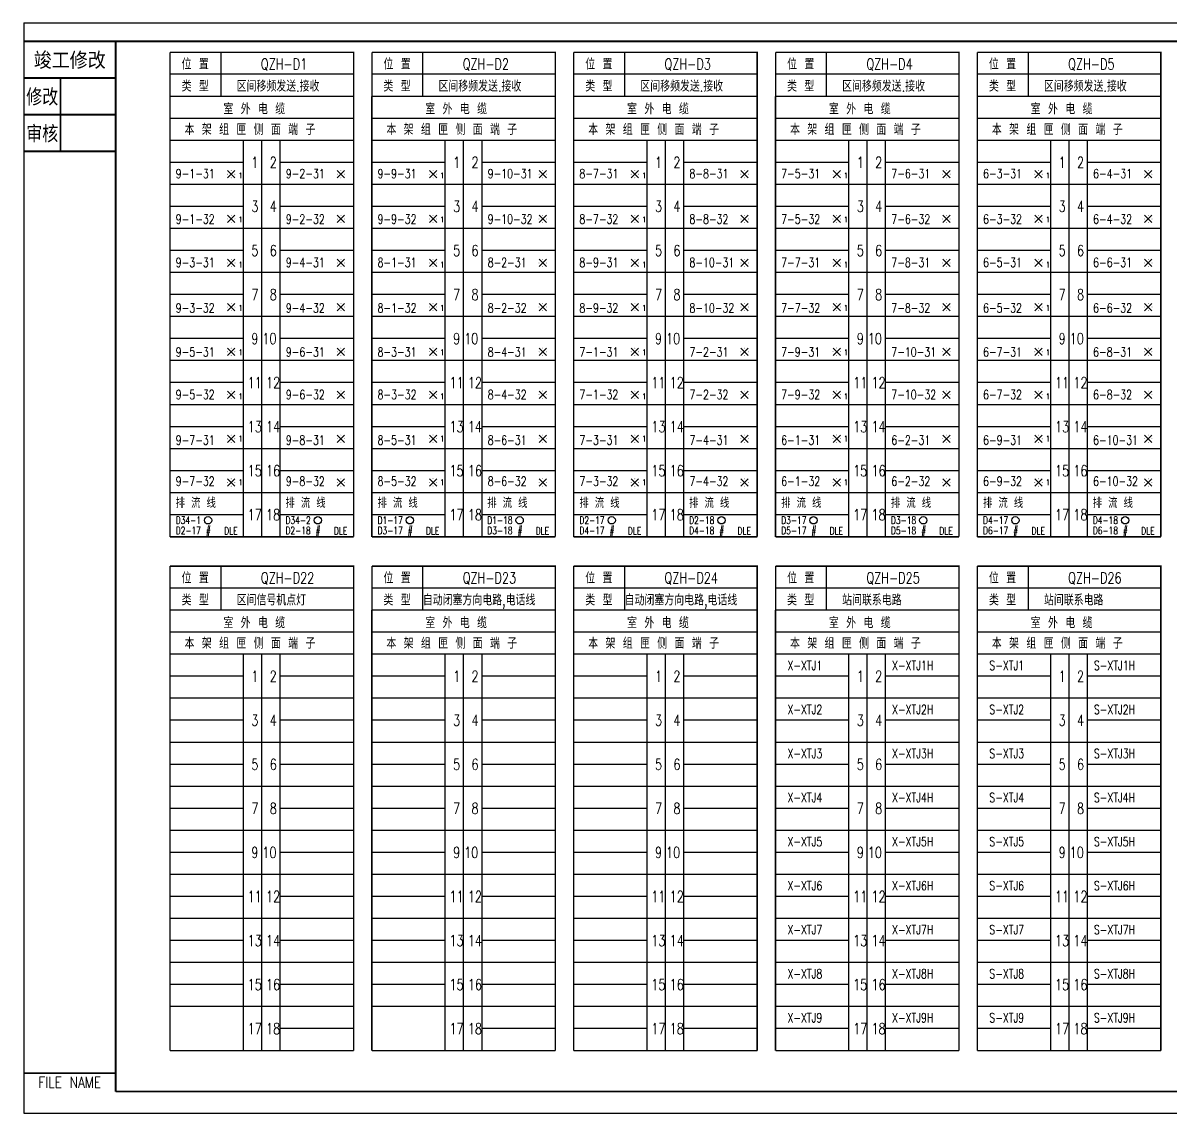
# Model space of a CAD drawing. Extents: x -40 to 1169, y -17 to 280.
# Drawn here: x -40.1 to 272.5, y -17 to 280 of the extents above; entities that cross this region are included whole.
import ezdxf
from ezdxf.enums import TextEntityAlignment as Align

# ---------------------------------------------------------------- set-up
doc = ezdxf.new("R2010")
doc.units = 0
doc.linetypes.add('0', pattern=[0])
doc.layers.get('0').update_dxf_attribs({"linetype": 'CONTINUOUS'})
doc.layers.add('1', color=1, linetype='0')
doc.layers.add('DEFINE', color=7, linetype='CONTINUOUS')
doc.styles.add('CHINESE', font='SimSun.ttf', dxfattribs={"width": 0.9})
doc.styles.get("Standard").update_dxf_attribs({"font": 'txt.shx', "bigfont": 'hztxt.shx'})

# ---------------------------------------------------------------- blocks, each defined once
blk = doc.blocks.new('A$C060306BD')
at = {"width": 0.75}
for p in [(-0.72, 0.5), (54.28, 0.5)]:
    blk.add_text('自动闭塞方向电路,电话线', height=3, dxfattribs=at).set_placement(p)
blk = doc.blocks.new('F')
for p, q in [((1, 1), (-1, -1)), ((-1, 1), (1, -1))]:
    blk.add_line(p, q)
at = {"const_width": 0.1}
for points in [[(-1.05, 0, 1), (-0.95, 0, 1)], [(-0.05, 1, 1), (0.05, 1, 1)], [(0.95, 0, 1), (1.05, 0, 1)], [(-0.05, -1, 1), (0.05, -1, 1)]]:
    blk.add_lwpolyline(points, format="xyb", close=True, dxfattribs=at)

msp = doc.modelspace()

# ---------------------------------------------------------------- linework, layer by layer
for p, q in [((-39.85, 280), (1168.75, 280)), ((-39.85, 280), (-39.85, -17)), ((13.9, 260), (13.9, 272)), ((68.9, 260), (68.9, 272)), ((123.9, 260), (123.9, 272)), ((178.9, 260), (178.9, 272)), ((233.9, 260), (233.9, 272)), ((20, 140), (20, 248)), ((25, 140), (25, 248)), ((30, 140), (30, 248)), ((75, 140), (75, 248)), ((80, 140), (80, 248)), ((85, 140), (85, 248)), ((130, 140), (130, 248)), ((135, 140), (135, 248)), ((140, 140), (140, 248)), ((185, 140), (185, 248)), ((190, 140), (190, 248)), ((195, 140), (195, 248)), ((240, 140), (240, 248)), ((245, 140), (245, 248)), ((250, 140), (250, 248)), ((20, 242), (0, 242)), ((50, 242), (30, 242)), ((75, 242), (55, 242)), ((105, 242), (85, 242)), ((130, 242), (110, 242)), ((160, 242), (140, 242)), ((185, 242), (165, 242)), ((215, 242), (195, 242)), ((240, 242), (220, 242)), ((270, 242), (250, 242)), ((20, 230), (0, 230)), ((50, 230), (30, 230)), ((75, 230), (55, 230)), ((105, 230), (85, 230)), ((130, 230), (110, 230)), ((160, 230), (140, 230)), ((185, 230), (165, 230)), ((215, 230), (195, 230)), ((240, 230), (220, 230)), ((270, 230), (250, 230)), ((20, 218), (0, 218)), ((50, 218), (30, 218)), ((75, 218), (55, 218)), ((105, 218), (85, 218)), ((130, 218), (110, 218)), ((160, 218), (140, 218)), ((185, 218), (165, 218)), ((215, 218), (195, 218)), ((240, 218), (220, 218)), ((270, 218), (250, 218)), ((20, 206), (0, 206)), ((50, 206), (30, 206)), ((75, 206), (55, 206)), ((105, 206), (85, 206)), ((130, 206), (110, 206)), ((160, 206), (140, 206)), ((185, 206), (165, 206)), ((215, 206), (195, 206)), ((240, 206), (220, 206)), ((270, 206), (250, 206)), ((20, 194), (0, 194)), ((50, 194), (30, 194)), ((75, 194), (55, 194)), ((105, 194), (85, 194)), ((130, 194), (110, 194)), ((160, 194), (140, 194)), ((185, 194), (165, 194)), ((215, 194), (195, 194)), ((240, 194), (220, 194)), ((270, 194), (250, 194)), ((20, 182), (0, 182)), ((50, 182), (30, 182)), ((75, 182), (55, 182)), ((105, 182), (85, 182)), ((130, 182), (110, 182)), ((160, 182), (140, 182)), ((185, 182), (165, 182)), ((215, 182), (195, 182)), ((240, 182), (220, 182)), ((270, 182), (250, 182)), ((20, 170), (0, 170)), ((50, 170), (30, 170)), ((75, 170), (55, 170)), ((105, 170), (85, 170)), ((130, 170), (110, 170)), ((160, 170), (140, 170)), ((185, 170), (165, 170)), ((215, 170), (195, 170)), ((240, 170), (220, 170)), ((270, 170), (250, 170)), ((20, 158), (0, 158)), ((50, 158), (30, 158)), ((75, 158), (55, 158)), ((105, 158), (85, 158)), ((130, 158), (110, 158)), ((160, 158), (140, 158)), ((185, 158), (165, 158)), ((215, 158), (195, 158)), ((240, 158), (220, 158)), ((270, 158), (250, 158)), ((20, 146), (0, 146)), ((50, 146), (30, 146)), ((75, 146), (55, 146)), ((105, 146), (85, 146)), ((130, 146), (110, 146)), ((160, 146), (140, 146)), ((185, 146), (165, 146)), ((215, 146), (195, 146)), ((240, 146), (220, 146)), ((270, 146), (250, 146)), ((13.9, 120), (13.9, 132)), ((68.9, 120), (68.9, 132)), ((123.9, 120), (123.9, 132)), ((178.9, 120), (178.9, 132)), ((233.9, 120), (233.9, 132)), ((20, 0), (20, 108)), ((25, 0), (25, 108)), ((30, 0), (30, 108)), ((75, 0), (75, 108)), ((80, 0), (80, 108)), ((85, 0), (85, 108)), ((130, 0), (130, 108)), ((135, 0), (135, 108)), ((140, 0), (140, 108)), ((185, 0), (185, 108)), ((190, 0), (190, 108)), ((195, 0), (195, 108)), ((240, 0), (240, 108)), ((245, 0), (245, 108)), ((250, 0), (250, 108)), ((20, 102), (0, 102)), ((50, 102), (30, 102)), ((75, 102), (55, 102)), ((105, 102), (85, 102)), ((130, 102), (110, 102)), ((160, 102), (140, 102)), ((185, 102), (165, 102)), ((215, 102), (195, 102)), ((240, 102), (220, 102)), ((270, 102), (250, 102)), ((20, 90), (0, 90)), ((50, 90), (30, 90)), ((75, 90), (55, 90)), ((105, 90), (85, 90)), ((130, 90), (110, 90)), ((160, 90), (140, 90)), ((185, 90), (165, 90)), ((215, 90), (195, 90)), ((240, 90), (220, 90)), ((270, 90), (250, 90)), ((20, 78), (0, 78)), ((50, 78), (30, 78)), ((75, 78), (55, 78)), ((105, 78), (85, 78)), ((130, 78), (110, 78)), ((160, 78), (140, 78)), ((185, 78), (165, 78)), ((215, 78), (195, 78)), ((240, 78), (220, 78)), ((270, 78), (250, 78)), ((20, 66), (0, 66)), ((50, 66), (30, 66)), ((75, 66), (55, 66)), ((105, 66), (85, 66)), ((130, 66), (110, 66)), ((160, 66), (140, 66)), ((185, 66), (165, 66)), ((215, 66), (195, 66)), ((240, 66), (220, 66)), ((270, 66), (250, 66)), ((20, 54), (0, 54)), ((50, 54), (30, 54)), ((75, 54), (55, 54)), ((105, 54), (85, 54)), ((130, 54), (110, 54)), ((160, 54), (140, 54)), ((185, 54), (165, 54)), ((215, 54), (195, 54)), ((240, 54), (220, 54)), ((270, 54), (250, 54)), ((20, 42), (0, 42)), ((50, 42), (30, 42)), ((75, 42), (55, 42)), ((105, 42), (85, 42)), ((130, 42), (110, 42)), ((160, 42), (140, 42)), ((185, 42), (165, 42)), ((215, 42), (195, 42)), ((240, 42), (220, 42)), ((270, 42), (250, 42)), ((20, 30), (0, 30)), ((50, 30), (30, 30)), ((75, 30), (55, 30)), ((105, 30), (85, 30)), ((130, 30), (110, 30)), ((160, 30), (140, 30)), ((185, 30), (165, 30)), ((215, 30), (195, 30)), ((240, 30), (220, 30)), ((270, 30), (250, 30)), ((20, 18), (0, 18)), ((50, 18), (30, 18)), ((75, 18), (55, 18)), ((105, 18), (85, 18)), ((130, 18), (110, 18)), ((160, 18), (140, 18)), ((185, 18), (165, 18)), ((215, 18), (195, 18)), ((240, 18), (220, 18)), ((270, 18), (250, 18)), ((50, 6), (30, 6)), ((105, 6), (85, 6)), ((130, 6), (110, 6)), ((160, 6), (140, 6)), ((185, 6), (165, 6)), ((215, 6), (195, 6)), ((240, 6), (220, 6)), ((270, 6), (250, 6)), ((-39.85, -17), (1168.75, -17))]:
    msp.add_line(p, q)
at = {"const_width": 0.5}
for points in [[(-39.85, 275), (-14.85, 275)], [(-39.85, 265), (-14.85, 265)], [(-39.85, 255), (-14.85, 255)], [(-39.85, 245), (-14.85, 245)], [(-39.85, -6.13), (-14.85, -6.13)]]:
    msp.add_lwpolyline(points, dxfattribs=at)
at = {"flags": 128}
for points, const_width in [([(-14.85, 275), (1163.32, 275)], 0.5), ([(-14.85, 275), (-14.85, -11.13)], 0.5), ([(0, 140), (0, 272)], 0.4), ([(55, 140), (55, 272)], 0.4), ([(110, 140), (110, 272)], 0.4), ([(165, 140), (165, 272)], 0.4), ([(220, 140), (220, 272)], 0.4), ([(0, 0), (0, 132)], 0.4), ([(55, 0), (55, 132)], 0.4), ([(110, 0), (110, 132)], 0.4), ([(165, 0), (165, 132)], 0.4), ([(220, 0), (220, 132)], 0.4), ([(983.32, -11.13), (-14.85, -11.13)], 0.5)]:
    msp.add_lwpolyline(points, dxfattribs=dict(at, const_width=const_width))
at = {"color": 7, "const_width": 0.5}
msp.add_lwpolyline([(-29.85, 245), (-29.85, 265)], dxfattribs=at)
for centre in [(10.35, 144.5), (40.25, 144.5), (65.35, 144.5), (95.25, 144.5), (120.35, 144.5), (150.25, 144.5), (175.35, 144.5), (205.25, 144.5), (230.35, 144.5), (260.25, 144.5)]:
    msp.add_circle(centre, 1)
at = {"layer": '1', "color": 7}
for p, q in [((50, 266), (0, 266)), ((105, 266), (55, 266)), ((160, 266), (110, 266)), ((215, 266), (165, 266)), ((270, 266), (220, 266)), ((50, 260), (0, 260)), ((105, 260), (55, 260)), ((160, 260), (110, 260)), ((215, 260), (165, 260)), ((270, 260), (220, 260)), ((50, 254), (0, 254)), ((105, 254), (55, 254)), ((160, 254), (110, 254)), ((215, 254), (165, 254)), ((270, 254), (220, 254)), ((50, 248), (0, 248)), ((105, 248), (55, 248)), ((160, 248), (110, 248)), ((215, 248), (165, 248)), ((270, 248), (220, 248)), ((50, 236), (0, 236)), ((105, 236), (55, 236)), ((160, 236), (110, 236)), ((215, 236), (165, 236)), ((270, 236), (220, 236)), ((50, 224), (0, 224)), ((105, 224), (55, 224)), ((160, 224), (110, 224)), ((215, 224), (165, 224)), ((270, 224), (220, 224)), ((50, 212), (0, 212)), ((105, 212), (55, 212)), ((160, 212), (110, 212)), ((215, 212), (165, 212)), ((270, 212), (220, 212)), ((50, 200), (0, 200)), ((105, 200), (55, 200)), ((160, 200), (110, 200)), ((215, 200), (165, 200)), ((270, 200), (220, 200)), ((50, 188), (0, 188)), ((105, 188), (55, 188)), ((160, 188), (110, 188)), ((215, 188), (165, 188)), ((270, 188), (220, 188)), ((50, 176), (0, 176)), ((105, 176), (55, 176)), ((160, 176), (110, 176)), ((215, 176), (165, 176)), ((270, 176), (220, 176)), ((50, 164), (0, 164)), ((105, 164), (55, 164)), ((160, 164), (110, 164)), ((215, 164), (165, 164)), ((270, 164), (220, 164)), ((50, 152), (0, 152)), ((105, 152), (55, 152)), ((160, 152), (110, 152)), ((215, 152), (165, 152)), ((270, 152), (220, 152)), ((50, 126), (0, 126)), ((105, 126), (55, 126)), ((160, 126), (110, 126)), ((215, 126), (165, 126)), ((270, 126), (220, 126)), ((50, 120), (0, 120)), ((105, 120), (55, 120)), ((160, 120), (110, 120)), ((215, 120), (165, 120)), ((270, 120), (220, 120)), ((50, 114), (0, 114)), ((105, 114), (55, 114)), ((160, 114), (110, 114)), ((215, 114), (165, 114)), ((270, 114), (220, 114)), ((50, 108), (0, 108)), ((105, 108), (55, 108)), ((160, 108), (110, 108)), ((215, 108), (165, 108)), ((270, 108), (220, 108)), ((50, 96), (0, 96)), ((105, 96), (55, 96)), ((160, 96), (110, 96)), ((215, 96), (165, 96)), ((270, 96), (220, 96)), ((50, 84), (0, 84)), ((105, 84), (55, 84)), ((160, 84), (110, 84)), ((215, 84), (165, 84)), ((270, 84), (220, 84)), ((50, 72), (0, 72)), ((105, 72), (55, 72)), ((160, 72), (110, 72)), ((215, 72), (165, 72)), ((270, 72), (220, 72)), ((50, 60), (0, 60)), ((105, 60), (55, 60)), ((160, 60), (110, 60)), ((215, 60), (165, 60)), ((270, 60), (220, 60)), ((50, 48), (0, 48)), ((105, 48), (55, 48)), ((160, 48), (110, 48)), ((215, 48), (165, 48)), ((270, 48), (220, 48)), ((50, 36), (0, 36)), ((105, 36), (55, 36)), ((160, 36), (110, 36)), ((215, 36), (165, 36)), ((270, 36), (220, 36)), ((50, 24), (0, 24)), ((105, 24), (55, 24)), ((160, 24), (110, 24)), ((215, 24), (165, 24)), ((270, 24), (220, 24)), ((50, 12), (0, 12)), ((105, 12), (55, 12)), ((160, 12), (110, 12)), ((215, 12), (165, 12)), ((270, 12), (220, 12))]:
    msp.add_line(p, q, dxfattribs=at)
at = {"layer": '1'}
for p, q in [((0, 140), (0, 260)), ((0, 140), (0, 260)), ((55, 140), (55, 260)), ((55, 140), (55, 260)), ((110, 140), (110, 260)), ((110, 140), (110, 260)), ((165, 140), (165, 260)), ((165, 140), (165, 260)), ((220, 140), (220, 260)), ((220, 140), (220, 260)), ((0, 0), (0, 120)), ((0, 0), (0, 120)), ((55, 0), (55, 120)), ((55, 0), (55, 120)), ((110, 0), (110, 120)), ((110, 0), (110, 120)), ((165, 0), (165, 120)), ((165, 0), (165, 120)), ((220, 0), (220, 120)), ((220, 0), (220, 120))]:
    msp.add_line(p, q, dxfattribs=at)
at = {"layer": '1', "color": 7, "const_width": 0.4, "flags": 128}
for points in [[(50, 140), (50, 272), (0, 272)], [(105, 140), (105, 272), (55, 272)], [(160, 140), (160, 272), (110, 272)], [(215, 140), (215, 272), (165, 272)], [(270, 140), (270, 272), (220, 272)], [(50, 140), (0, 140)], [(105, 140), (55, 140)], [(160, 140), (110, 140)], [(215, 140), (165, 140)], [(270, 140), (220, 140)], [(50, 0), (50, 132), (0, 132)], [(105, 0), (105, 132), (55, 132)], [(160, 0), (160, 132), (110, 132)], [(215, 0), (215, 132), (165, 132)], [(270, 0), (270, 132), (220, 132)], [(50, 0), (0, 0)], [(105, 0), (55, 0)], [(160, 0), (110, 0)], [(215, 0), (165, 0)], [(270, 0), (220, 0)]]:
    msp.add_lwpolyline(points, dxfattribs=at)

# ---------------------------------------------------------------- block references
for p in [(16.65, 238.8), (46.55, 238.8), (71.65, 238.8), (101.55, 238.8), (126.65, 238.8), (156.55, 238.8), (181.65, 238.8), (211.55, 238.8), (236.65, 238.8), (266.55, 238.8), (16.65, 226.6), (46.55, 226.6), (71.65, 226.6), (101.55, 226.6), (126.65, 226.6), (156.55, 226.6), (181.65, 226.6), (211.55, 226.6), (236.65, 226.6), (266.55, 226.6), (16.65, 214.6), (46.55, 214.6), (71.65, 214.6), (101.55, 214.6), (126.65, 214.6), (156.55, 214.6), (181.65, 214.6), (211.55, 214.6), (236.65, 214.6), (266.55, 214.6), (16.65, 202.6), (46.55, 202.6), (71.65, 202.6), (101.55, 202.6), (126.65, 202.6), (156.55, 202.6), (181.65, 202.6), (211.55, 202.6), (236.65, 202.6), (266.55, 202.6), (16.65, 190.4), (46.55, 190.4), (71.65, 190.4), (101.55, 190.4), (126.65, 190.4), (156.55, 190.4), (181.65, 190.4), (211.55, 190.4), (236.65, 190.4), (266.55, 190.4), (16.65, 178.7), (46.55, 178.7), (71.65, 178.7), (101.55, 178.7), (126.65, 178.7), (156.55, 178.7), (181.65, 178.7), (211.55, 178.7), (236.65, 178.7), (266.55, 178.7), (16.65, 166.7), (46.55, 166.7), (71.65, 166.7), (101.55, 166.7), (126.65, 166.7), (156.55, 166.7), (181.65, 166.7), (211.55, 166.7), (236.65, 166.7), (266.55, 166.7), (16.65, 154.8), (46.55, 154.8), (71.65, 154.8), (101.55, 154.8), (126.65, 154.8), (156.55, 154.8), (181.65, 154.8), (211.55, 154.8), (236.65, 154.8), (266.55, 154.8)]:
    msp.add_blockref('F', p)
at = {"layer": 'DEFINE'}
msp.add_blockref('A$C060306BD', (69.6, 120.8), dxfattribs=at)

# ---------------------------------------------------------------- texts
at = {"style": 'CHINESE'}
for s, width, p in [('竣工修改', 0.9, (-27.35, 270)), ('修改', 0.8, (-34.85, 260)), ('审核', 0.8, (-34.85, 250))]:
    msp.add_text(s, height=4, dxfattribs=dict(at, width=width)).set_placement(p, align=Align.MIDDLE)
for s, height, width, p in [('位 置', 3, 0.75, (3.14, 267.3)), ('位 置', 3, 0.75, (58.14, 267.3)), ('位 置', 3, 0.75, (113.14, 267.3)), ('位 置', 3, 0.75, (168.14, 267.3)), ('位 置', 3, 0.75, (223.14, 267.3)), ('类 型', 3, 0.75, (3.14, 261.3)), ('区间移频发送.接收', 3, 0.75, (18.14, 261.3)), ('类 型', 3, 0.75, (58.14, 261.3)), ('区间移频发送.接收', 3, 0.75, (73.14, 261.3)), ('类 型', 3, 0.75, (113.14, 261.3)), ('区间移频发送.接收', 3, 0.75, (128.14, 261.3)), ('类 型', 3, 0.75, (168.14, 261.3)), ('区间移频发送.接收', 3, 0.75, (183.14, 261.3)), ('类 型', 3, 0.75, (223.14, 261.3)), ('区间移频发送.接收', 3, 0.75, (238.14, 261.3)), ('室 外 电 缆', 3, 0.75, (14.54, 255.1)), ('室 外 电 缆', 3, 0.75, (69.54, 255.1)), ('室 外 电 缆', 3, 0.75, (124.54, 255.1)), ('室 外 电 缆', 3, 0.75, (179.54, 255.1)), ('室 外 电 缆', 3, 0.75, (234.54, 255.1)), ('本 架 组 匣 侧 面 端 子', 3, 0.75, (3.94, 249.5)), ('本 架 组 匣 侧 面 端 子', 3, 0.75, (58.94, 249.5)), ('本 架 组 匣 侧 面 端 子', 3, 0.75, (113.94, 249.5)), ('本 架 组 匣 侧 面 端 子', 3, 0.75, (168.94, 249.5)), ('本 架 组 匣 侧 面 端 子', 3, 0.75, (223.94, 249.5)), ('1', 3, 0.75, (22.14, 240.5)), ('2', 3, 0.75, (27.14, 240.5)), ('1', 3, 0.75, (77.14, 240.5)), ('2', 3, 0.75, (82.14, 240.5)), ('1', 3, 0.75, (132.14, 240.5)), ('2', 3, 0.75, (137.14, 240.5)), ('1', 3, 0.75, (187.14, 240.5)), ('2', 3, 0.75, (192.14, 240.5)), ('1', 3, 0.75, (242.14, 240.5)), ('2', 3, 0.75, (247.14, 240.5)), ('9-1-31', 2.5, 0.75, (1.54, 237.7)), ('1', 1.5, 0.7, (18.64, 237.7)), ('9-2-31', 2.5, 0.75, (31.54, 237.7)), ('9-9-31', 2.5, 0.75, (56.54, 237.7)), ('1', 1.5, 0.7, (73.64, 237.7)), ('9-10-31', 2.5, 0.75, (86.54, 237.7)), ('8-7-31', 2.5, 0.75, (111.54, 237.7)), ('1', 1.5, 0.7, (128.64, 237.7)), ('8-8-31', 2.5, 0.75, (141.54, 237.7)), ('7-5-31', 2.5, 0.75, (166.54, 237.7)), ('1', 1.5, 0.7, (183.64, 237.7)), ('7-6-31', 2.5, 0.75, (196.54, 237.7)), ('6-3-31', 2.5, 0.75, (221.54, 237.7)), ('1', 1.5, 0.7, (238.64, 237.7)), ('6-4-31', 2.5, 0.75, (251.54, 237.7)), ('3', 3, 0.75, (22.14, 228.5)), ('4', 3, 0.75, (27.14, 228.5)), ('3', 3, 0.75, (77.14, 228.5)), ('4', 3, 0.75, (82.14, 228.5)), ('3', 3, 0.75, (132.14, 228.5)), ('4', 3, 0.75, (137.14, 228.5)), ('3', 3, 0.75, (187.14, 228.5)), ('4', 3, 0.75, (192.14, 228.5)), ('3', 3, 0.75, (242.14, 228.5)), ('4', 3, 0.75, (247.14, 228.5)), ('9-1-32', 2.5, 0.75, (1.54, 225.3)), ('1', 1.5, 0.7, (18.64, 225.7)), ('9-2-32', 2.5, 0.75, (31.54, 225.3)), ('9-9-32', 2.5, 0.75, (56.54, 225.3)), ('1', 1.5, 0.7, (73.64, 225.7)), ('9-10-32', 2.5, 0.75, (86.54, 225.3)), ('8-7-32', 2.5, 0.75, (111.54, 225.3)), ('1', 1.5, 0.7, (128.64, 225.7)), ('8-8-32', 2.5, 0.75, (141.54, 225.3)), ('7-5-32', 2.5, 0.75, (166.54, 225.3)), ('1', 1.5, 0.7, (183.64, 225.7)), ('7-6-32', 2.5, 0.75, (196.54, 225.3)), ('6-3-32', 2.5, 0.75, (221.54, 225.3)), ('1', 1.5, 0.7, (238.64, 225.7)), ('6-4-32', 2.5, 0.75, (251.54, 225.3)), ('5', 3, 0.75, (22.14, 216.5)), ('6', 3, 0.75, (27.14, 216.5)), ('5', 3, 0.75, (77.14, 216.5)), ('6', 3, 0.75, (82.14, 216.5)), ('5', 3, 0.75, (132.14, 216.5)), ('6', 3, 0.75, (137.14, 216.5)), ('5', 3, 0.75, (187.14, 216.5)), ('6', 3, 0.75, (192.14, 216.5)), ('5', 3, 0.75, (242.14, 216.5)), ('6', 3, 0.75, (247.14, 216.5)), ('9-3-31', 2.5, 0.75, (1.54, 213.5)), ('9-4-31', 2.5, 0.75, (31.54, 213.5)), ('8-1-31', 2.5, 0.75, (56.54, 213.5)), ('8-2-31', 2.5, 0.75, (86.54, 213.5)), ('8-9-31', 2.5, 0.75, (111.54, 213.5)), ('8-10-31', 2.5, 0.75, (141.54, 213.5)), ('7-7-31', 2.5, 0.75, (166.54, 213.5)), ('7-8-31', 2.5, 0.75, (196.54, 213.5)), ('6-5-31', 2.5, 0.75, (221.54, 213.5)), ('6-6-31', 2.5, 0.75, (251.54, 213.5)), ('1', 1.5, 0.7, (18.64, 213.4)), ('1', 1.5, 0.7, (73.64, 213.4)), ('1', 1.5, 0.7, (128.64, 213.4)), ('1', 1.5, 0.7, (183.64, 213.4)), ('1', 1.5, 0.7, (238.64, 213.4)), ('7', 3, 0.75, (22.14, 204.5)), ('8', 3, 0.75, (27.14, 204.5)), ('7', 3, 0.75, (77.14, 204.5)), ('8', 3, 0.75, (82.14, 204.5)), ('7', 3, 0.75, (132.14, 204.5)), ('8', 3, 0.75, (137.14, 204.5)), ('7', 3, 0.75, (187.14, 204.5)), ('8', 3, 0.75, (192.14, 204.5)), ('7', 3, 0.75, (242.14, 204.5)), ('8', 3, 0.75, (247.14, 204.5)), ('9-3-32', 2.5, 0.75, (1.54, 201.1)), ('9-4-32', 2.5, 0.75, (31.54, 201.1)), ('8-1-32', 2.5, 0.75, (56.54, 201.1)), ('8-2-32', 2.5, 0.75, (86.54, 201.1)), ('8-9-32', 2.5, 0.75, (111.54, 201.1)), ('8-10-32', 2.5, 0.75, (141.54, 201.1)), ('7-7-32', 2.5, 0.75, (166.54, 201.1)), ('7-8-32', 2.5, 0.75, (196.54, 201.1)), ('6-5-32', 2.5, 0.75, (221.54, 201.1)), ('6-6-32', 2.5, 0.75, (251.54, 201.1)), ('1', 1.5, 0.7, (18.64, 201.6)), ('1', 1.5, 0.7, (73.64, 201.6)), ('1', 1.5, 0.7, (128.64, 201.6)), ('1', 1.5, 0.7, (183.64, 201.6)), ('1', 1.5, 0.7, (238.64, 201.6)), ('9', 3, 0.75, (22.14, 192.5)), ('10', 3, 0.75, (25.14, 192.5)), ('9', 3, 0.75, (77.14, 192.5)), ('10', 3, 0.75, (80.14, 192.5)), ('9', 3, 0.75, (132.14, 192.5)), ('10', 3, 0.75, (135.14, 192.5)), ('9', 3, 0.75, (187.14, 192.5)), ('10', 3, 0.75, (190.14, 192.5)), ('9', 3, 0.75, (242.14, 192.5)), ('10', 3, 0.75, (245.14, 192.5)), ('9-5-31', 2.5, 0.75, (1.54, 189.1)), ('1', 1.5, 0.7, (18.64, 189.5)), ('9-6-31', 2.5, 0.75, (31.54, 189.1)), ('8-3-31', 2.5, 0.75, (56.54, 189.1)), ('1', 1.5, 0.7, (73.64, 189.5)), ('8-4-31', 2.5, 0.75, (86.54, 189.1)), ('7-1-31', 2.5, 0.75, (111.54, 189.1)), ('1', 1.5, 0.7, (128.64, 189.5)), ('7-2-31', 2.5, 0.75, (141.54, 189.1)), ('7-9-31', 2.5, 0.75, (166.54, 189.1)), ('1', 1.5, 0.7, (183.64, 189.5)), ('7-10-31', 2.5, 0.75, (196.54, 189.1)), ('6-7-31', 2.5, 0.75, (221.54, 189.1)), ('1', 1.5, 0.7, (238.64, 189.5)), ('6-8-31', 2.5, 0.75, (251.54, 189.1)), ('11', 3, 0.75, (21.14, 180.5)), ('12', 3, 0.75, (26.14, 180.5)), ('11', 3, 0.75, (76.14, 180.5)), ('12', 3, 0.75, (81.14, 180.5)), ('11', 3, 0.75, (131.14, 180.5)), ('12', 3, 0.75, (136.14, 180.5)), ('11', 3, 0.75, (186.14, 180.5)), ('12', 3, 0.75, (191.14, 180.5)), ('11', 3, 0.75, (241.14, 180.5)), ('12', 3, 0.75, (246.14, 180.5)), ('9-5-32', 2.5, 0.75, (1.54, 177.5)), ('1', 1.5, 0.7, (18.64, 177.5)), ('9-6-32', 2.5, 0.75, (31.54, 177.5)), ('8-3-32', 2.5, 0.75, (56.54, 177.5)), ('1', 1.5, 0.7, (73.64, 177.5)), ('8-4-32', 2.5, 0.75, (86.54, 177.5)), ('7-1-32', 2.5, 0.75, (111.54, 177.5)), ('1', 1.5, 0.7, (128.64, 177.5)), ('7-2-32', 2.5, 0.75, (141.54, 177.5)), ('7-9-32', 2.5, 0.75, (166.54, 177.5)), ('1', 1.5, 0.7, (183.64, 177.5)), ('7-10-32', 2.5, 0.75, (196.54, 177.5)), ('6-7-32', 2.5, 0.75, (221.54, 177.5)), ('1', 1.5, 0.7, (238.64, 177.5)), ('6-8-32', 2.5, 0.75, (251.54, 177.5)), ('13', 3, 0.75, (21.14, 168.5)), ('14', 3, 0.75, (26.14, 168.5)), ('13', 3, 0.75, (76.14, 168.5)), ('14', 3, 0.75, (81.14, 168.5)), ('13', 3, 0.75, (131.14, 168.5)), ('14', 3, 0.75, (136.14, 168.5)), ('13', 3, 0.75, (186.14, 168.5)), ('14', 3, 0.75, (191.14, 168.5)), ('13', 3, 0.75, (241.14, 168.5)), ('14', 3, 0.75, (246.14, 168.5)), ('9-7-31', 2.5, 0.75, (1.54, 165.1)), ('1', 1.5, 0.7, (18.64, 166)), ('9-8-31', 2.5, 0.75, (31.54, 165.1)), ('8-5-31', 2.5, 0.75, (56.54, 165.1)), ('1', 1.5, 0.7, (73.64, 166)), ('8-6-31', 2.5, 0.75, (86.54, 165.1)), ('7-3-31', 2.5, 0.75, (111.54, 165.1)), ('1', 1.5, 0.7, (128.64, 166)), ('7-4-31', 2.5, 0.75, (141.54, 165.1)), ('6-1-31', 2.5, 0.75, (166.54, 165.1)), ('1', 1.5, 0.7, (183.64, 166)), ('6-2-31', 2.5, 0.75, (196.54, 165.1)), ('6-9-31', 2.5, 0.75, (221.54, 165.1)), ('1', 1.5, 0.7, (238.64, 166)), ('6-10-31', 2.5, 0.75, (251.54, 165.1)), ('15', 3, 0.75, (21.14, 156.5)), ('16', 3, 0.75, (26.14, 156.5)), ('15', 3, 0.75, (76.14, 156.5)), ('16', 3, 0.75, (81.14, 156.5)), ('15', 3, 0.75, (131.14, 156.5)), ('16', 3, 0.75, (136.14, 156.5)), ('15', 3, 0.75, (186.14, 156.5)), ('16', 3, 0.75, (191.14, 156.5)), ('15', 3, 0.75, (241.14, 156.5)), ('16', 3, 0.75, (246.14, 156.5)), ('9-7-32', 2.5, 0.75, (1.54, 153.9)), ('9-8-32', 2.5, 0.75, (31.54, 153.9)), ('8-5-32', 2.5, 0.75, (56.54, 153.9)), ('8-6-32', 2.5, 0.75, (86.54, 153.9)), ('7-3-32', 2.5, 0.75, (111.54, 153.9)), ('7-4-32', 2.5, 0.75, (141.54, 153.9)), ('6-1-32', 2.5, 0.75, (166.54, 153.9)), ('6-2-32', 2.5, 0.75, (196.54, 153.9)), ('6-9-32', 2.5, 0.75, (221.54, 153.9)), ('6-10-32', 2.5, 0.75, (251.54, 153.9)), ('1', 1.5, 0.7, (18.64, 154.1)), ('1', 1.5, 0.7, (73.64, 154.1)), ('1', 1.5, 0.7, (128.64, 154.1)), ('1', 1.5, 0.7, (183.64, 154.1)), ('1', 1.5, 0.7, (238.64, 154.1)), ('排 流 线', 2.5, 0.75, (1.54, 147.9)), ('排 流 线', 2.5, 0.75, (31.44, 147.9)), ('排 流 线', 2.5, 0.75, (56.54, 147.9)), ('排 流 线', 2.5, 0.75, (86.44, 147.9)), ('排 流 线', 2.5, 0.75, (111.54, 147.9)), ('排 流 线', 2.5, 0.75, (141.44, 147.9)), ('排 流 线', 2.5, 0.75, (166.54, 147.9)), ('排 流 线', 2.5, 0.75, (196.44, 147.9)), ('排 流 线', 2.5, 0.75, (221.54, 147.9)), ('排 流 线', 2.5, 0.75, (251.44, 147.9)), ('17', 3, 0.75, (21.14, 144.5)), ('18', 3, 0.75, (26.14, 144.5)), ('17', 3, 0.75, (76.14, 144.5)), ('18', 3, 0.75, (81.14, 144.5)), ('17', 3, 0.75, (131.14, 144.5)), ('18', 3, 0.75, (136.14, 144.5)), ('17', 3, 0.75, (186.14, 144.5)), ('18', 3, 0.75, (191.14, 144.5)), ('17', 3, 0.75, (241.14, 144.5)), ('18', 3, 0.75, (246.14, 144.5)), ('D34-1', 2, 0.75, (1.54, 143.5)), ('D34-2', 2, 0.75, (31.44, 143.5)), ('D1-17', 2, 0.75, (56.54, 143.5)), ('D1-18', 2, 0.75, (86.44, 143.5)), ('D2-17', 2, 0.75, (111.54, 143.5)), ('D2-18', 2, 0.75, (141.44, 143.5)), ('D3-17', 2, 0.75, (166.54, 143.5)), ('D3-18', 2, 0.75, (196.44, 143.5)), ('D4-17', 2, 0.75, (221.54, 143.5)), ('D4-18', 2, 0.75, (251.44, 143.5)), ('D2-17 #', 2, 0.75, (1.54, 140.7)), ('DLE', 2, 0.75, (14.74, 140.6)), ('D2-18 #', 2, 0.75, (31.44, 140.7)), ('DLE', 2, 0.75, (44.64, 140.6)), ('D3-17 #', 2, 0.75, (56.54, 140.7)), ('DLE', 2, 0.75, (69.74, 140.6)), ('D3-18 #', 2, 0.75, (86.44, 140.7)), ('DLE', 2, 0.75, (99.64, 140.6)), ('D4-17 #', 2, 0.75, (111.54, 140.7)), ('DLE', 2, 0.75, (124.74, 140.6)), ('D4-18 #', 2, 0.75, (141.44, 140.7)), ('DLE', 2, 0.75, (154.64, 140.6)), ('D5-17 #', 2, 0.75, (166.54, 140.7)), ('DLE', 2, 0.75, (179.74, 140.6)), ('D5-18 #', 2, 0.75, (196.44, 140.7)), ('DLE', 2, 0.75, (209.64, 140.6)), ('D6-17 #', 2, 0.75, (221.54, 140.7)), ('DLE', 2, 0.75, (234.74, 140.6)), ('D6-18 #', 2, 0.75, (251.44, 140.7)), ('DLE', 2, 0.75, (264.64, 140.6)), ('位 置', 3, 0.75, (3.14, 127.3)), ('位 置', 3, 0.75, (58.14, 127.3)), ('位 置', 3, 0.75, (113.14, 127.3)), ('位 置', 3, 0.75, (168.14, 127.3)), ('位 置', 3, 0.75, (223.14, 127.3)), ('类 型', 3, 0.75, (3.14, 121.3)), ('区间信号机点灯', 3, 0.75, (18.14, 121.3)), ('类 型', 3, 0.75, (58.14, 121.3)), ('类 型', 3, 0.75, (113.14, 121.3)), ('类 型', 3, 0.75, (168.14, 121.3)), ('站间联系电路', 3, 0.75, (183.14, 121.3)), ('类 型', 3, 0.75, (223.14, 121.3)), ('站间联系电路', 3, 0.75, (238.14, 121.3)), ('室 外 电 缆', 3, 0.75, (14.54, 115.1)), ('室 外 电 缆', 3, 0.75, (69.54, 115.1)), ('室 外 电 缆', 3, 0.75, (124.54, 115.1)), ('室 外 电 缆', 3, 0.75, (179.54, 115.1)), ('室 外 电 缆', 3, 0.75, (234.54, 115.1)), ('本 架 组 匣 侧 面 端 子', 3, 0.75, (3.94, 109.5)), ('本 架 组 匣 侧 面 端 子', 3, 0.75, (58.94, 109.5)), ('本 架 组 匣 侧 面 端 子', 3, 0.75, (113.94, 109.5)), ('本 架 组 匣 侧 面 端 子', 3, 0.75, (168.94, 109.5)), ('本 架 组 匣 侧 面 端 子', 3, 0.75, (223.94, 109.5)), ('1', 3, 0.75, (22.14, 100.5)), ('2', 3, 0.75, (27.14, 100.5)), ('1', 3, 0.75, (77.14, 100.5)), ('2', 3, 0.75, (82.14, 100.5)), ('1', 3, 0.75, (132.14, 100.5)), ('2', 3, 0.75, (137.14, 100.5)), ('X-XTJ1', 2.5, 0.75, (168.24, 103.7)), ('1', 3, 0.75, (187.14, 100.5)), ('2', 3, 0.75, (192.14, 100.5)), ('X-XTJ1H', 2.5, 0.75, (196.74, 103.7)), ('S-XTJ1', 2.5, 0.75, (223.24, 103.7)), ('1', 3, 0.75, (242.14, 100.5)), ('2', 3, 0.75, (247.14, 100.5)), ('S-XTJ1H', 2.5, 0.75, (251.74, 103.7)), ('X-XTJ2', 2.5, 0.75, (168.24, 91.7)), ('X-XTJ2H', 2.5, 0.75, (196.74, 91.7)), ('S-XTJ2', 2.5, 0.75, (223.24, 91.7)), ('S-XTJ2H', 2.5, 0.75, (251.74, 91.7)), ('3', 3, 0.75, (22.14, 88.5)), ('4', 3, 0.75, (27.14, 88.5)), ('3', 3, 0.75, (77.14, 88.5)), ('4', 3, 0.75, (82.14, 88.5)), ('3', 3, 0.75, (132.14, 88.5)), ('4', 3, 0.75, (137.14, 88.5)), ('3', 3, 0.75, (187.14, 88.5)), ('4', 3, 0.75, (192.14, 88.5)), ('3', 3, 0.75, (242.14, 88.5)), ('4', 3, 0.75, (247.14, 88.5)), ('X-XTJ3', 2.5, 0.75, (168.24, 79.7)), ('X-XTJ3H', 2.5, 0.75, (196.74, 79.7)), ('S-XTJ3', 2.5, 0.75, (223.24, 79.7)), ('S-XTJ3H', 2.5, 0.75, (251.74, 79.7)), ('5', 3, 0.75, (22.14, 76.5)), ('6', 3, 0.75, (27.14, 76.5)), ('5', 3, 0.75, (77.14, 76.5)), ('6', 3, 0.75, (82.14, 76.5)), ('5', 3, 0.75, (132.14, 76.5)), ('6', 3, 0.75, (137.14, 76.5)), ('5', 3, 0.75, (187.14, 76.5)), ('6', 3, 0.75, (192.14, 76.5)), ('5', 3, 0.75, (242.14, 76.5)), ('6', 3, 0.75, (247.14, 76.5)), ('X-XTJ4', 2.5, 0.75, (168.24, 67.7)), ('X-XTJ4H', 2.5, 0.75, (196.74, 67.7)), ('S-XTJ4', 2.5, 0.75, (223.24, 67.7)), ('S-XTJ4H', 2.5, 0.75, (251.74, 67.7)), ('7', 3, 0.75, (22.14, 64.5)), ('8', 3, 0.75, (27.14, 64.5)), ('7', 3, 0.75, (77.14, 64.5)), ('8', 3, 0.75, (82.14, 64.5)), ('7', 3, 0.75, (132.14, 64.5)), ('8', 3, 0.75, (137.14, 64.5)), ('7', 3, 0.75, (187.14, 64.5)), ('8', 3, 0.75, (192.14, 64.5)), ('7', 3, 0.75, (242.14, 64.5)), ('8', 3, 0.75, (247.14, 64.5)), ('X-XTJ5', 2.5, 0.75, (168.24, 55.7)), ('X-XTJ5H', 2.5, 0.75, (196.74, 55.7)), ('S-XTJ5', 2.5, 0.75, (223.24, 55.7)), ('S-XTJ5H', 2.5, 0.75, (251.74, 55.7)), ('9', 3, 0.75, (22.14, 52.5)), ('10', 3, 0.75, (25.14, 52.5)), ('9', 3, 0.75, (77.14, 52.5)), ('10', 3, 0.75, (80.14, 52.5)), ('9', 3, 0.75, (132.14, 52.5)), ('10', 3, 0.75, (135.14, 52.5)), ('9', 3, 0.75, (187.14, 52.5)), ('10', 3, 0.75, (190.14, 52.5)), ('9', 3, 0.75, (242.14, 52.5)), ('10', 3, 0.75, (245.14, 52.5)), ('X-XTJ6', 2.5, 0.75, (168.24, 43.7)), ('X-XTJ6H', 2.5, 0.75, (196.74, 43.7)), ('S-XTJ6', 2.5, 0.75, (223.24, 43.7)), ('S-XTJ6H', 2.5, 0.75, (251.74, 43.7)), ('11', 3, 0.75, (21.14, 40.5)), ('12', 3, 0.75, (26.14, 40.5)), ('11', 3, 0.75, (76.14, 40.5)), ('12', 3, 0.75, (81.14, 40.5)), ('11', 3, 0.75, (131.14, 40.5)), ('12', 3, 0.75, (136.14, 40.5)), ('11', 3, 0.75, (186.14, 40.5)), ('12', 3, 0.75, (191.14, 40.5)), ('11', 3, 0.75, (241.14, 40.5)), ('12', 3, 0.75, (246.14, 40.5)), ('13', 3, 0.75, (21.14, 28.5)), ('14', 3, 0.75, (26.14, 28.5)), ('13', 3, 0.75, (76.14, 28.5)), ('14', 3, 0.75, (81.14, 28.5)), ('13', 3, 0.75, (131.14, 28.5)), ('14', 3, 0.75, (136.14, 28.5)), ('X-XTJ7', 2.5, 0.75, (168.24, 31.7)), ('13', 3, 0.75, (186.14, 28.5)), ('14', 3, 0.75, (191.14, 28.5)), ('X-XTJ7H', 2.5, 0.75, (196.74, 31.7)), ('S-XTJ7', 2.5, 0.75, (223.24, 31.7)), ('13', 3, 0.75, (241.14, 28.5)), ('14', 3, 0.75, (246.14, 28.5)), ('S-XTJ7H', 2.5, 0.75, (251.74, 31.7)), ('X-XTJ8', 2.5, 0.75, (168.24, 19.7)), ('X-XTJ8H', 2.5, 0.75, (196.74, 19.7)), ('S-XTJ8', 2.5, 0.75, (223.24, 19.7)), ('S-XTJ8H', 2.5, 0.75, (251.74, 19.7)), ('15', 3, 0.75, (21.14, 16.5)), ('16', 3, 0.75, (26.14, 16.5)), ('15', 3, 0.75, (76.14, 16.5)), ('16', 3, 0.75, (81.14, 16.5)), ('15', 3, 0.75, (131.14, 16.5)), ('16', 3, 0.75, (136.14, 16.5)), ('15', 3, 0.75, (186.14, 16.5)), ('16', 3, 0.75, (191.14, 16.5)), ('15', 3, 0.75, (241.14, 16.5)), ('16', 3, 0.75, (246.14, 16.5)), ('X-XTJ9', 2.5, 0.75, (168.24, 7.7)), ('X-XTJ9H', 2.5, 0.75, (196.74, 7.7)), ('S-XTJ9', 2.5, 0.75, (223.24, 7.7)), ('S-XTJ9H', 2.5, 0.75, (251.74, 7.7)), ('17', 3, 0.75, (21.14, 4.5)), ('18', 3, 0.75, (26.14, 4.5)), ('17', 3, 0.75, (76.14, 4.5)), ('18', 3, 0.75, (81.14, 4.5)), ('17', 3, 0.75, (131.14, 4.5)), ('18', 3, 0.75, (136.14, 4.5)), ('17', 3, 0.75, (186.14, 4.5)), ('18', 3, 0.75, (191.14, 4.5)), ('17', 3, 0.75, (241.14, 4.5)), ('18', 3, 0.75, (246.14, 4.5))]:
    msp.add_text(s, height=height, dxfattribs=dict(width=width)).set_placement(p)
at = {"width": 0.8}
msp.add_text('FILE NAME', height=3, dxfattribs=at).set_placement((-27.35, -8.63), align=Align.MIDDLE)
at = {"layer": 'DEFINE', "color": 5, "width": 0.75}
for s, p in [('QZH-D1', (24.74, 267.3)), ('QZH-D2', (79.74, 267.3)), ('QZH-D3', (134.74, 267.3)), ('QZH-D4', (189.74, 267.3)), ('QZH-D5', (244.74, 267.3)), ('QZH-D22', (24.74, 127.3)), ('QZH-D23', (79.74, 127.3)), ('QZH-D24', (134.74, 127.3)), ('QZH-D25', (189.74, 127.3)), ('QZH-D26', (244.74, 127.3))]:
    msp.add_text(s, height=3, dxfattribs=at).set_placement(p)

doc.saveas('drawing.dxf')
